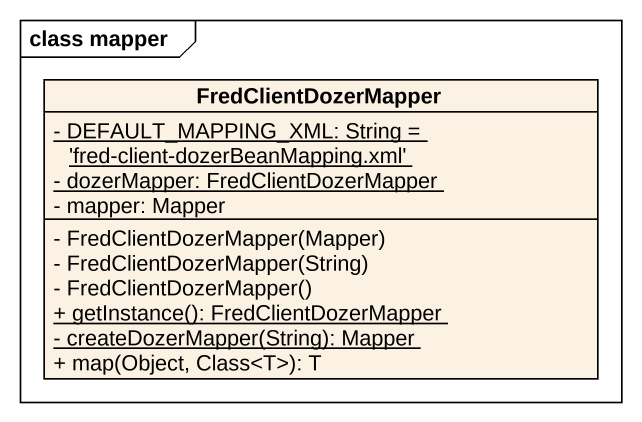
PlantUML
@startuml
mainframe class mapper
hide circle
hide empty members
skinparam classAttributeIconSize 0
class FredClientDozerMapper {
  {static} - DEFAULT_MAPPING_XML: String = 'fred-client-dozerBeanMapping.xml'
  {static} - dozerMapper: FredClientDozerMapper
  - mapper: Mapper
  - FredClientDozerMapper(Mapper)
  - FredClientDozerMapper(String)
  - FredClientDozerMapper()
  {static} + getInstance(): FredClientDozerMapper
  {static} - createDozerMapper(String): Mapper
  + map(Object, Class<T>): T
}
@enduml
